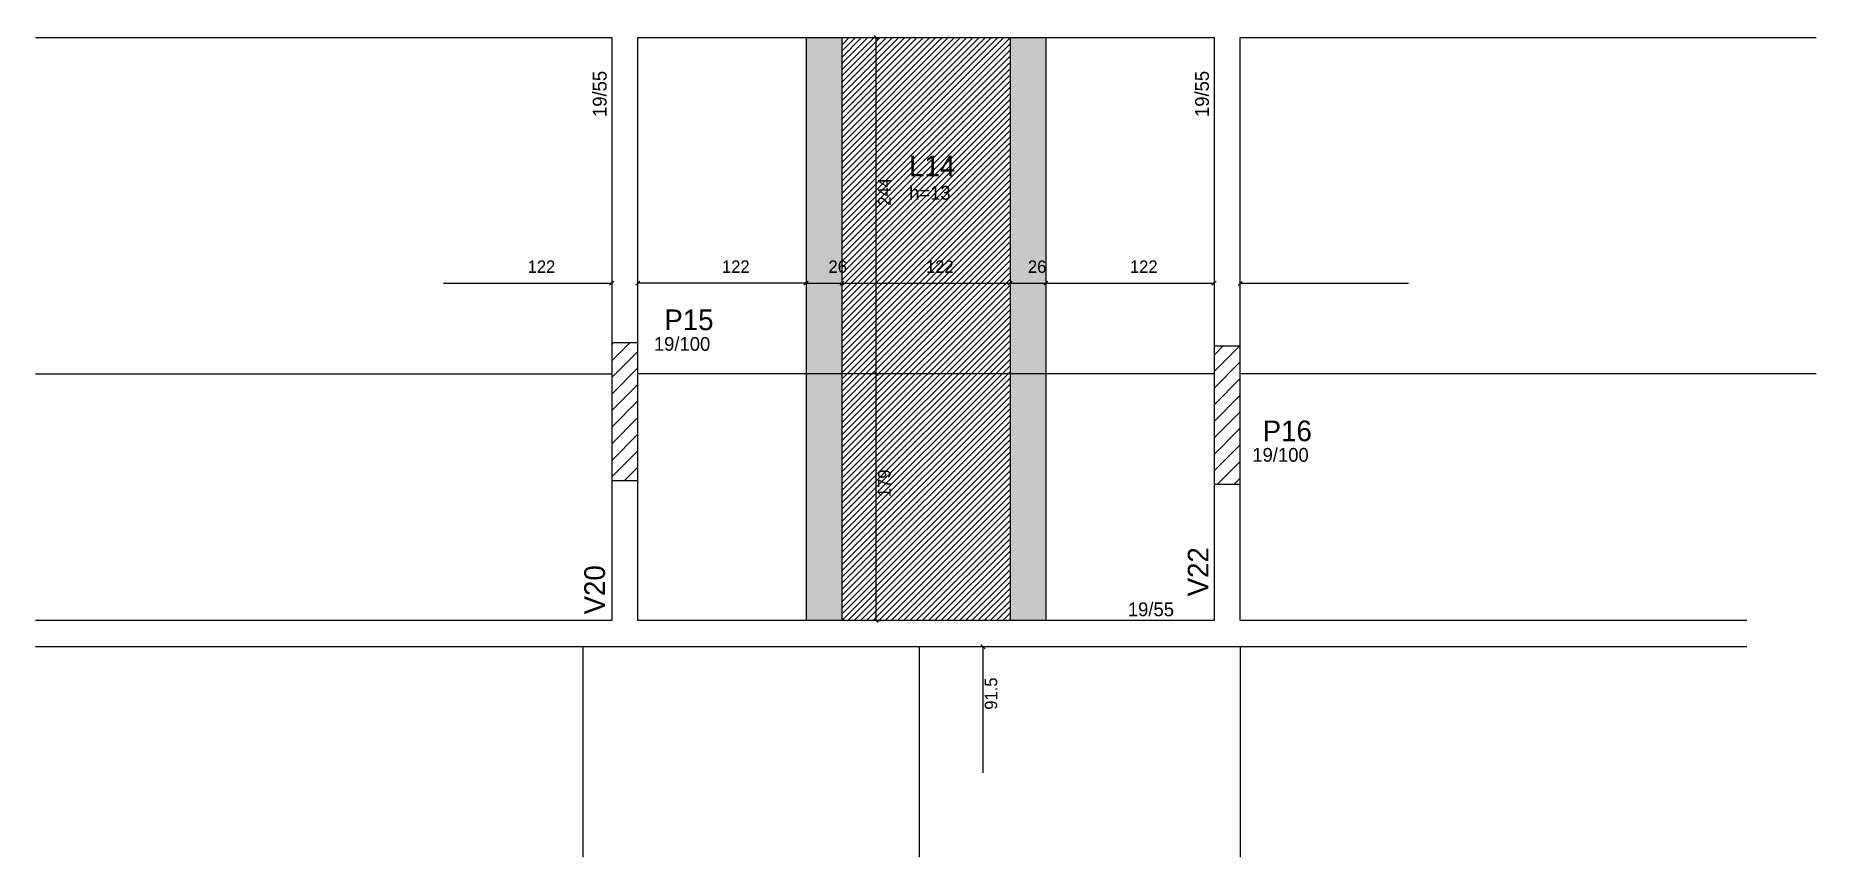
# Model space of a CAD drawing. Header units: metres. Extents: x 5383 to 6675, y 2127 to 2723.
import ezdxf

# ---------------------------------------------------------------- set-up
doc = ezdxf.new("R2010")
doc.units = ezdxf.units.M
for name, color, linetype in [('3', 7, 'Continuous'), ('4', 7, 'Continuous'), ('7', 7, 'Continuous'), ('Hachura', 7, 'Continuous'), ('Painéis', 7, 'Continuous'), ('REAPROVEITAMENTO', 7, 'Continuous')]:
    doc.layers.add(name, color=color, linetype=linetype)

msp = doc.modelspace()

# ---------------------------------------------------------------- hatches: boundary and pattern name
at = {"layer": 'Hachura'}
h = msp.add_hatch(color=7, dxfattribs=at)
h.dxf.hatch_style = 1
h.paths.add_polyline_path([(5941.5, 2299), (5967.5, 2299), (5967.5, 2722), (5941.5, 2722), (5941.5, 2299)])
h = msp.add_hatch(color=7, dxfattribs=at)
h.dxf.hatch_style = 1
h.paths.add_polyline_path([(6089.5, 2299), (6115.5, 2299), (6115.5, 2722), (6089.5, 2722), (6089.5, 2299)])
at = {"layer": 'REAPROVEITAMENTO'}
h = msp.add_hatch(dxfattribs=at)
h.set_pattern_fill('ANSI31')
h.paths.add_polyline_path([(6089.5, 2299), (5967.5, 2299), (5967.5, 2722), (6089.5, 2722), (6089.5, 2299)])

# ---------------------------------------------------------------- linework, layer by layer
at = {"layer": '3', "color": 3, "lineweight": 25}
for p, q in [((5800.5, 2487.4), (5813.7, 2500.5)), ((5800.5, 2499.4), (5801.6, 2500.5)), ((5800.5, 2475.3), (5819.5, 2494.3)), ((6237.5, 2479.6), (6255.9, 2498)), ((6237.5, 2491.6), (6243.9, 2498)), ((5800.5, 2463.3), (5819.5, 2482.3)), ((6237.5, 2467.6), (6256.5, 2486.6)), ((5800.5, 2451.3), (5819.5, 2470.3)), ((6237.5, 2455.5), (6256.5, 2474.5)), ((5800.5, 2439.3), (5819.5, 2458.3)), ((6237.5, 2443.5), (6256.5, 2462.5)), ((5800.5, 2427.3), (5819.5, 2446.3)), ((6237.5, 2431.5), (6256.5, 2450.5)), ((5800.5, 2415.2), (5819.5, 2434.2)), ((6237.5, 2419.5), (6256.5, 2438.5)), ((5800.5, 2403.2), (5819.5, 2422.2)), ((6237.5, 2407.5), (6256.5, 2426.5)), ((5809.8, 2400.5), (5819.5, 2410.2)), ((6240.1, 2398), (6256.5, 2414.4)), ((6252.1, 2398), (6256.5, 2402.4))]:
    msp.add_line(p, q, dxfattribs=at)
for points in [[(5382.5, 2722), (5800.5, 2722)], [(5800.5, 2722), (5800.5, 2500.5)], [(5819.5, 2722), (6237.5, 2722)], [(5819.5, 2500.5), (5819.5, 2722)], [(6237.5, 2722), (6237.5, 2498)], [(6256.5, 2722), (6674.5, 2722)], [(6256.5, 2498), (6256.5, 2722)], [(5800.5, 2400.5), (5800.5, 2299)], [(5819.5, 2299), (5819.5, 2400.5)], [(6237.5, 2398), (6237.5, 2299)], [(6256.5, 2299), (6256.5, 2398)], [(5800.5, 2299), (5382.5, 2299)], [(6237.5, 2299), (5819.5, 2299)], [(6624, 2299), (6256.5, 2299)], [(5382.5, 2280), (5810, 2280)], [(5810, 2280), (6247, 2280)], [(6247, 2280), (6624, 2280)]]:
    msp.add_lwpolyline(points, dxfattribs=at)
at = {"layer": '7', "color": 7, "lineweight": 25}
for points in [[(5800.5, 2400.5), (5819.5, 2400.5), (5819.5, 2500.5), (5800.5, 2500.5), (5800.5, 2400.5)], [(6237.5, 2398), (6256.5, 2398), (6256.5, 2498), (6237.5, 2498), (6237.5, 2398)]]:
    msp.add_lwpolyline(points, dxfattribs=at)
at = {"layer": 'Painéis', "color": 200, "lineweight": 25}
for p, q in [((5941.5, 2722), (5941.5, 2299)), ((5967.5, 2722), (5967.5, 2299)), ((6089.5, 2722), (6089.5, 2299)), ((6115.5, 2722), (6115.5, 2299)), ((5382.5, 2478), (5800.5, 2478)), ((6237.5, 2478), (5819.5, 2478)), ((6674.5, 2478), (6256.5, 2478)), ((5779.5, 2280), (5779.5, 2127.1)), ((6023.5, 2280), (6023.5, 2127.1)), ((6256.5, 2280), (6256.5, 2127.1))]:
    msp.add_line(p, q, dxfattribs=at)
at = {"layer": 'Painéis', "color": 0, "lineweight": 25}
for p, q in [((5993.9, 2720.5), (5990.9, 2723.5)), ((5799, 2542.3), (5802, 2545.3)), ((5821, 2545.3), (5818, 2542.3)), ((5943, 2545.3), (5940, 2542.3)), ((5940, 2542.3), (5943, 2545.3)), ((5969, 2545.3), (5966, 2542.3)), ((5966, 2542.3), (5969, 2545.3)), ((6088, 2542.3), (6091, 2545.3)), ((6091, 2545.3), (6088, 2542.3)), ((6114, 2542.3), (6117, 2545.3)), ((6117, 2545.3), (6114, 2542.3)), ((6236, 2542.3), (6239, 2545.3)), ((6258, 2545), (6255, 2542)), ((5993.9, 2476.5), (5990.9, 2479.5)), ((5990.9, 2479.5), (5993.9, 2476.5)), ((5990.9, 2300.5), (5993.9, 2297.5)), ((6071.4, 2278.5), (6068.4, 2281.5))]:
    msp.add_line(p, q, dxfattribs=at)
at = {"layer": 'Painéis', "color": 4, "lineweight": 25}
for p, q in [((5992.4, 2478), (5992.4, 2722)), ((5678.5, 2543.8), (5800.5, 2543.8)), ((5941.5, 2543.8), (5819.5, 2543.8)), ((5941.5, 2543.8), (5967.5, 2543.8)), ((5967.5, 2543.8), (6089.5, 2543.8)), ((6089.5, 2543.8), (6115.5, 2543.8)), ((6115.5, 2543.8), (6237.5, 2543.8)), ((6378.5, 2543.5), (6256.5, 2543.5)), ((5992.4, 2478), (5995.4, 2478)), ((5992.4, 2299), (5992.4, 2478)), ((5992.4, 2299), (5995.4, 2299)), ((6069.9, 2188.5), (6069.9, 2280))]:
    msp.add_line(p, q, dxfattribs=at)

# ---------------------------------------------------------------- texts
at = {"layer": '3', "color": 3, "lineweight": 25}
for p in [(5796.8, 2664.4), (6233.8, 2664.4)]:
    msp.add_text('19/55', height=10, rotation=90, dxfattribs=at).set_placement(p)
for s, p in [('h=13', (6016.3, 2604.4)), ('19/100', (5831.1, 2494.7)), ('19/100', (6265.3, 2414.2)), ('19/55', (6175, 2302.1))]:
    msp.add_text(s, height=10, dxfattribs=at).set_placement(p)
at = {"layer": '4', "color": 4, "lineweight": 25}
for s, p in [('L14', (6016.3, 2621.4)), ('P15', (5838.7, 2509.7)), ('P16', (6272.8, 2429.1))]:
    msp.add_text(s, height=15, dxfattribs=at).set_placement(p)
for s, p in [('V22', (6233.5, 2316.5)), ('V20', (5795.6, 2303.4))]:
    msp.add_text(s, height=15, rotation=90, dxfattribs=at).set_placement(p)
at = {"layer": 'Painéis', "color": 240, "lineweight": 25}
for s, p in [('244', (6002.8, 2600)), ('179', (6002.8, 2388.5)), ('91.5', (6080.2, 2234.2))]:
    msp.add_text(s, height=9, rotation=90, dxfattribs=at).set_placement(p)
for s, p in [('122', (5739.5, 2551.3)), ('122', (5880.5, 2551.3)), ('26', (5957.8, 2551.3)), ('122', (6028.5, 2551.3)), ('26', (6102.5, 2551.3)), ('122', (6176.5, 2551.3))]:
    msp.add_text(s, height=9, dxfattribs=at).set_placement(p)

doc.saveas('drawing.dxf')
